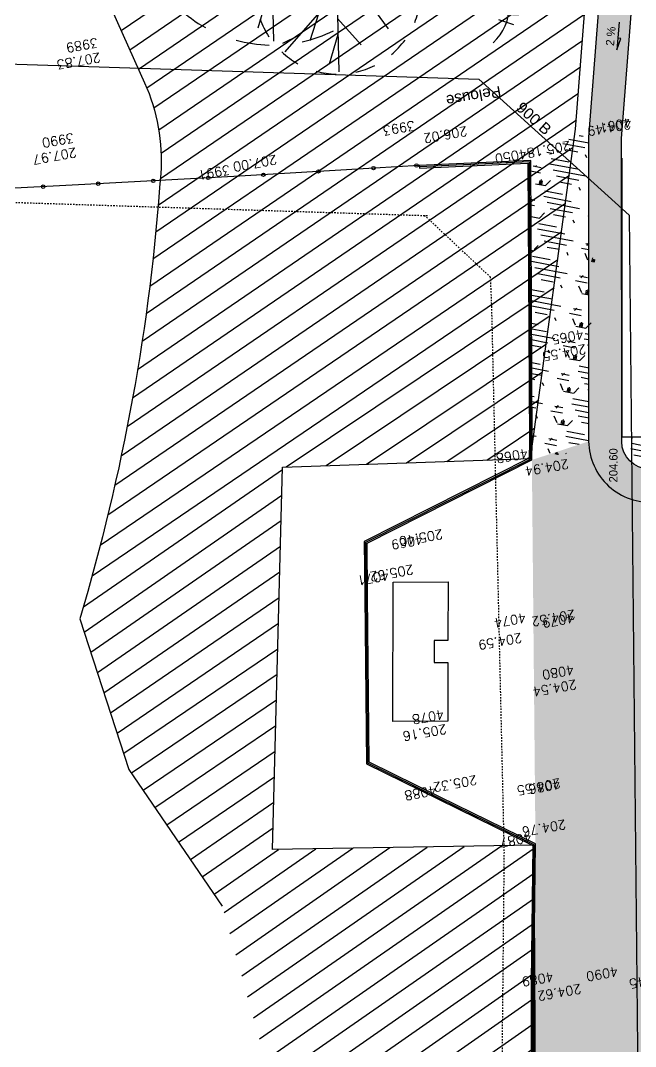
# Model space of a CAD drawing. Extents: x -2313930 to 3286427, y -3858277 to 2572692.
# Drawn here: x -4223 to -1992, y -2224 to 1494 of the extents above; entities that cross this region are included whole.
import ezdxf
from ezdxf.enums import TextEntityAlignment as Align
from ezdxf.lldxf.tags import DXFTag

# ---------------------------------------------------------------- set-up
doc = ezdxf.new("R2010")
doc.units = 0
doc.linetypes.add('STYLE_01', pattern=[0.41664, 0.20828, -0.20836])
for name, color, linetype, lineweight in [('_GAZELEC-RESERVATION 2', 132, 'Continuous', 18), ('Fond topo - P', 252, 'Continuous', 50), ('Fond topo - VOI', 252, 'Continuous', 25)]:
    doc.layers.add(name, color=color, linetype=linetype, lineweight=lineweight)
for name, color, linetype in [('AEP_SSL', 252, 'Continuous'), ('DWG_280-140115-P - ALTEA-CANA', 252, 'Continuous'), ('DWG_280-140115-P - G GEOM-BAT_HAC', 252, 'Continuous'), ('Fond topo - CLO_LEG', 252, 'Continuous'), ('Fond topo - CLO_MUR', 252, 'Continuous'), ('Fond topo - ESPACE_BOISE', 252, 'Continuous'), ('Fond topo - VEG', 252, 'Continuous'), ('Fond topo - VEG_TXT', 252, 'Continuous'), ('Fond topo - Z_500', 252, 'Continuous'), ('prlm-VRD', 2, 'Continuous'), ('SA - béton balayé', 252, 'Continuous'), ('SA - clôture', 252, 'DIVISE2'), ('SA - couvre sol', 252, 'Continuous'), ('SA - EBC', 252, 'Continuous'), ('SA - emmarchements', 252, 'Continuous'), ('SA - limite revêtement', 252, 'Continuous')]:
    doc.layers.add(name, color=color, linetype=linetype)
for name, color, linetype, plot in [('Fond topo - N', 252, 'Continuous', False), ('Fond topo - NCACHE', 252, 'Continuous', False), ('Fond topo - ZCACHE', 252, 'Continuous', False)]:
    doc.layers.add(name, color=color, linetype=linetype, plot=plot)
doc.styles.add('2000_ARIAL', font='arial.ttf', dxfattribs={"height": 0.400000006})
doc.styles.add('Arial', font='arial.ttf')
doc.styles.add('SIMPLEX', font='simplex_.ttf', dxfattribs={"height": 1.25})
doc.styles.add('Tronçons', font='arial.ttf', dxfattribs={"height": 0.25})
tags = doc.linetypes.add('DIVISE2', pattern=[15.874999761581421, 6.349999904632568, -3.174999952316284, 0, -3.174999952316284, 0, -3.174999952316284]).pattern_tags.tags
tags[14:15] = [DXFTag(74, 4), DXFTag(75, 0), DXFTag(340, '0'), DXFTag(46, 0.0), DXFTag(50, 0.0), DXFTag(44, 0.0), DXFTag(45, 0.0)]
tags[12:13] = [DXFTag(74, 4), DXFTag(75, 0), DXFTag(340, '0'), DXFTag(46, 0.0), DXFTag(50, 0.0), DXFTag(44, 0.0), DXFTag(45, 0.0)]
tags[10:11] = [DXFTag(74, 4), DXFTag(75, 0), DXFTag(340, '0'), DXFTag(46, 0.0), DXFTag(50, 0.0), DXFTag(44, 0.0), DXFTag(45, 0.0)]
tags[8:9] = [DXFTag(74, 4), DXFTag(75, 0), DXFTag(340, '0'), DXFTag(46, 0.0), DXFTag(50, 0.0), DXFTag(44, 0.0), DXFTag(45, 0.0)]
tags[6:7] = [DXFTag(74, 4), DXFTag(75, 0), DXFTag(340, '0'), DXFTag(46, 0.0), DXFTag(50, 0.0), DXFTag(44, 0.0), DXFTag(45, 0.0)]
tags[4:5] = [DXFTag(74, 4), DXFTag(75, 0), DXFTag(340, '0'), DXFTag(46, 0.0), DXFTag(50, 0.0), DXFTag(44, 0.0), DXFTag(45, 0.0)]
tags = doc.linetypes.add('L1', pattern=[1.0000000298023224, 0.6000000238418579, -0.4000000059604645]).pattern_tags.tags
tags[6:7] = [DXFTag(74, 4), DXFTag(75, 0), DXFTag(340, '0'), DXFTag(46, 0.0), DXFTag(50, 0.0), DXFTag(44, 0.0), DXFTag(45, 0.0)]
tags[4:5] = [DXFTag(74, 4), DXFTag(75, 0), DXFTag(340, '0'), DXFTag(46, 0.0), DXFTag(50, 0.0), DXFTag(44, 0.0), DXFTag(45, 0.0)]
tags = doc.linetypes.add('L16', pattern=[0.37500001490116125, 0.300000011920929, -0.07500000298023224]).pattern_tags.tags
tags[6:7] = [DXFTag(74, 4), DXFTag(75, 0), DXFTag(340, '0'), DXFTag(46, 0.0), DXFTag(50, 0.0), DXFTag(44, 0.0), DXFTag(45, 0.0)]
tags[4:5] = [DXFTag(74, 4), DXFTag(75, 0), DXFTag(340, '0'), DXFTag(46, 0.0), DXFTag(50, 0.0), DXFTag(44, 0.0), DXFTag(45, 0.0)]
pattern_1 = [(349.2763985886067, (-277130161.1279894, -473864756.7787022), (117.3825536141096, 28.65896207176165), [749.9999999999999, -99.99999999999999, 250, -49.99999999999999]), (349.2763985886067, (-277130091.1375459, -473864744.5890418), (-36.75306622226226, 74.64222748057564), [150, -16.5, 299.9999999999999, -37.49999999999999]), (349.2763985886067, (-277130128.6565508, -473864719.6726964), (261.6928111209335, -15.46358973923611), [399.9999999999999, -69.99999999999999, 200, -49.99999999999999])]
pattern_2 = [(349.2763985886067, (-277130161.1279894, -473864756.7787022), (22.32856350872324, 117.9043497231417), [37.5000005625, -202.5000030375]), (79.27639858860677, (-277130147.3110734, -473864759.3953308), (-235.8086994462835, 44.65712701744649), [15.000000225, -105.000001575]), (79.27639858860677, (-277130138.0997961, -473864761.1397498), (-235.8086994462835, 44.65712701744649), [15.000000225, -105.000001575]), (79.27639858860677, (-277130142.7054347, -473864760.2675403), (-235.8086994462835, 44.65712701744649), [18.75000028125, -101.25000151875]), (112.9664661186067, (-277130151.916716, -473864758.5231205), (-191.1515722884832, 280.4658259369293), [12.00000018, -420.7461593111922]), (45.58633105860677, (-277130133.4941673, -473864762.0119574), (22.32856353476547, 117.9043498154048), [12.00000018, -420.7461593111923]), (45.58633105860677, (-277130124.2828801, -473864763.7563783), (22.32856353476547, 117.9043498154048), [26.00000039, -406.6661590999923]), (112.9664661186067, (-277130161.1279894, -473864756.7787022), (-191.1515722884832, 280.4658259369293), [26.00000039, -406.6661590999922]), (349.2763985886067, (-277130073.3609553, -473864750.4999832), (22.32856350872324, 117.9043497231417), [44.42455106636825, -195.5754525336318]), (349.2763985886067, (-277130085.1249766, -473864728.4255323), (22.32856350872324, 117.9043497231417), [82.81008944215131, -56.09585564143782, 43.07431864611476, -58.01973967029608]), (349.2763985886067, (-277130096.7337571, -473864706.3804808), (22.32856350872324, 117.9043497231417), [119.4799495921992, -46.28746189431191, 29.47870124218051, -44.75389087130835]), (349.2763985886067, (-277130108.4191755, -473864684.3209158), (22.32856350872324, 117.9043497231417), [100.4611429069171, -139.5388606930829]), (349.2763985886067, (-277130104.5097786, -473864665.2146754), (22.32856350872324, 117.9043497231417), [65.56973938354608, -174.4302642164539])]

# ---------------------------------------------------------------- blocks, each defined once
blk = doc.blocks.new('CLOLEG')
at = {"ltscale": 2}
blk.add_circle((0, 0), 0.0625, dxfattribs=at)
blk = doc.blocks.new('PTOPO')
at = {"layer": 'Fond topo - NCACHE', "style": 'SIMPLEX'}
blk.add_attdef('MAT', text='', height=0.34, dxfattribs=at).set_placement((0.09999999986030161, -0.09999999962747097), align=Align.TOP_LEFT)
at = {"layer": 'Fond topo - ZCACHE', "style": 'SIMPLEX'}
blk.add_attdef('ALT', (0.09999999986030161, 0.09999999962747097), '', height=0.34, dxfattribs=at)
blk = doc.blocks.new('VEG12')
at = {"ltscale": 2}
for p, q in [((0.01815258799999997, 0.057406781), (0.100441039, 0.47293725)), ((0.05749608, 0.253444298), (0.145517598, 0.414706841)), ((0.037902722, 0.15845596), (-0.06593155700000003, 0.344147082)), ((-0.158788295, 0.086017079), (-0.245985314, 0.284587218)), ((0.04981112299999996, 0.033821695), (0.391570728, 0.285894318)), ((0.143890955, 0.107467204), (0.230033352, 0.253971609)), ((0.2917471699999999, 0.208620217), (0.392372872, 0.233301274)), ((-0.05229389700000003, 0.02983962500000001), (-0.383643778, 0.204631851)), ((-0.25001839, 0.135126714), (-0.3755999820000001, 0.091127132)), ((0.122915307, -0.02992704099999999), (0.317230371, 0.05540147100000001)), ((-0.05265807700000003, -0.029192154), (-0.412380265, -0.256628677)), ((0.057557527, -0.01766878999999999), (0.411943876, -0.08413611500000001)), ((-0.09359106700000003, -0.049762263), (-0.2956446150000001, -0.04653133200000001)), ((0.01825986499999999, -0.057372749), (0.107637982, -0.4128258760000001)), ((0.184132294, -0.04763066399999999), (0.323120213, -0.192805613)), ((-0.151821475, -0.09483882200000002), (-0.2999525240000001, -0.315936062)), ((0.02259491799999996, -0.07955337300000001), (0.001649748999999978, -0.36183712)), ((0.05371548199999998, -0.188497704), (0.197263789, -0.356749422))]:
    blk.add_line(p, q, dxfattribs=at)
for start, end in [(90, 103.8461539085843), (62.30769199853572, 76.15384597947835), (117.6923078993823, 131.5384619204946), (34.61538499867542, 48.46153799321151), (145.3846149358338, 159.2307690506909), (6.923076979206323, 20.76923090842763), (173.0769230068974, 186.9230769931026), (339.2307689837768, 353.0769230207937), (200.7692310571047, 214.6153850641662), (311.5384620067885, 325.3846150013246), (228.4615380795054, 242.3076921006177), (283.8461540205217, 297.6923080014643), (256.1538460914157, 270)]:
    blk.add_arc((0, 0), 0.496982058, start, end, dxfattribs=at)
blk = doc.blocks.new('RESINEUX')
at = {"ltscale": 2}
for p, q in [((-0.074169265, 0.428845282), (-0.014171327, 0.418845625)), ((-0.094168577, 0.388846656), (-0.024170983, 0.388846656)), ((-0.104168234, 0.338848375), (-0.014171327, 0.348848031)), ((-0.11416789, 0.298849749), (-0.014171327, 0.318849062)), ((-0.11416789, 0.258851124), (-0.004171670000000001, 0.288850093)), ((-0.104168234, 0.218852498), (0.015827643, 0.258851124)), ((0.285818364, 0.238851811), (0.325816989, 0.15885456)), ((0.325816989, 0.248851468), (0.345816302, 0.168854217)), ((0.365815615, 0.248851468), (0.365815615, 0.188853529)), ((0.395814584, 0.238851811), (0.395814584, 0.188853529)), ((-0.094168577, 0.178853873), (0.015827643, 0.218852499)), ((-0.094168577, 0.128855591), (0.035826955, 0.18885353)), ((0.205821113, 0.198853186), (0.265819051, 0.108856279)), ((0.245819739, 0.218852498), (0.29581802, 0.138855248)), ((0.425813553, 0.228852155), (0.415813896, 0.188853529)), ((0.445812866, 0.208852842), (0.435813209, 0.188853529)), ((-0.08416892100000001, 0.08885696600000001), (0.035826955, 0.148854904)), ((0.115824206, 0.148854904), (0.205821113, 0.038858684)), ((0.165822488, 0.178853873), (0.225820426, 0.07885731)), ((-0.444156549, 0.058857997), (-0.394158268, 0.108856279)), ((-0.124167546, -0.091136848), (-0.11416789, 0.098856622)), ((-0.074169264, 0.058857997), (0.05582626800000001, 0.118855935)), ((0.06582592400000001, 0.118855935), (0.155822831, 0.008859715)), ((-0.41415758, 0.018859372), (-0.374158955, 0.08885696600000001)), ((-0.374158955, -0.011139597), (-0.33416033, 0.08885696600000001)), ((-0.33416033, -0.03113891), (-0.294161704, 0.08885696600000001)), ((-0.294161704, -0.051138223), (-0.264162735, 0.08885696600000001)), ((-0.254163079, -0.06113787900000001), (-0.234163766, 0.08885696600000001)), ((-0.204164797, -0.071137536), (-0.204164797, 0.08885696600000001)), ((-0.164166172, -0.08113719200000001), (-0.164166172, 0.08885696600000001)), ((0.045826612, -0.14113513), (0.125823863, -0.001139941)), ((0.09582489300000001, -0.151134786), (0.175822144, -0.03113891)), ((-0.104168234, -0.06113787900000001), (0.025827299, -0.14113513)), ((0.135823519, -0.161134443), (0.225820426, -0.051138223)), ((0.185821801, -0.171134099), (0.265819051, -0.08113719200000001)), ((-0.11416789, -0.101136505), (-0.004171670000000001, -0.171134099)), ((0.235820082, -0.191133412), (0.315817333, -0.111136161)), ((-0.124167546, -0.151134786), (-0.014171327, -0.211132724)), ((0.275818708, -0.201133068), (0.345816302, -0.151134786)), ((-0.134167203, -0.191133412), (-0.014171327, -0.261131006)), ((-0.134167203, -0.231132037), (-0.034170639, -0.301129632)), ((0.305817677, -0.231132037), (0.375815271, -0.191133412)), ((-0.144166859, -0.271130662), (-0.054169952, -0.341128257)), ((0.335816646, -0.271130662), (0.395814584, -0.25113135)), ((-0.154166515, -0.311129288), (-0.074169264, -0.3911265390000001)), ((0.385814927, -0.291129975), (0.345816302, -0.291129975)), ((0.345816302, -0.311129288), (0.385814927, -0.321128944)), ((-0.204164797, -0.36112757), (-0.174165828, -0.431125164)), ((-0.174165828, -0.341128257), (-0.124167546, -0.411125851)), ((0.365815615, -0.341128257), (0.345816302, -0.331128601)), ((-0.264162735, -0.3911265390000001), (-0.264162735, -0.431125164)), ((-0.234163766, -0.381126882), (-0.22416411, -0.431125164))]:
    blk.add_line(p, q, dxfattribs=at)
for centre, major_axis, ratio, start_param, end_param in [((0.125824658, 0.32584846), (-0.141416496, 0.141416496), 0.9999999999990478, 6.0187679254481, 7.001196311805126), ((0.626553274, 0.375004286), (0.495806787, 0.495806787), 0.9999999999992479, 2.407115294926716, 2.808261770600389), ((0.6156107310000001, -0.413017298), (-0.494244527, 0.494244527), 0.9999999999994863, 5.940864207087385, 6.402329262634387), ((0.346817063, 0.020858942), (0.141416496, 0.141416496), 0.9999999999984862, 0.2082352305735228, 0.9403659464662355), ((-0.271161699, 0.231851691), (-0.148487321, 0.148487321), 0.999999999999426, 1.039500649605982, 1.948537937165391), ((-0.132308309, 0.771717634), (0.5413446150000001, 0.5413446150000001), 0.999999999999071, 3.63264165587472, 4.003214602841574), ((0, 0), (-0.001131371, 0.001131371), 0.99999999997417, 3.926990817000156, 7.06858347058995), ((0, 0), (-0.001131371, 0.001131371), 0.99999999997417, 0.7853981634103633, 3.926990817000156), ((-0.744748968, -0.046828497), (-0.4953887950000001, 0.4953887950000001), 0.9999999999996526, 3.509030027783859, 3.906773112117224), ((-0.091248273, -0.737988308), (0.495574425, 0.495574425), 0.9999999999996342, 0.1822567691657557, 0.5883250715815413), ((0.162823386, -0.300130027), (-0.141416496, 0.141416496), 0.9999999999997603, 3.670881203304562, 4.697745667496582), ((-0.265161906, -0.212133051), (-0.141416496, 0.141416496), 0.9999999999999891, 2.259520706035595, 3.289317319450373)]:
    blk.add_ellipse(centre, major_axis=major_axis, ratio=ratio, start_param=start_param, end_param=end_param, dxfattribs=at)
blk = doc.blocks.new('A$C1F970F0F')
at = {"layer": 'SA - béton balayé'}
h = blk.add_hatch(dxfattribs=at)
h.set_pattern_fill('BETON_BALAYE', color=256, scale=49.99999999999999, angle=-10.72360141139323, style=0, pattern_type=2)
h.set_pattern_definition(pattern_1)
edge = h.paths.add_edge_path()
edge.add_line((-3029.358420432381, 2725.663300409979), (-3176.503412120477, 2699.68824411886))
edge.add_line((-3176.503412120477, 2699.68824411886), (-3197.938926788104, 2817.762816654752))
edge.add_line((-3197.938926788104, 2817.762816654752), (-2585.414526747907, 2927.205998263748))
edge.add_line((-2585.414526747906, 2927.205998263748), (-2578.826355698741, 2888.03185968563))
edge.add_line((-2578.826355698741, 2888.03185968563), (-1904.134724859205, 2936.930201529326))
edge.add_line((-1904.134724859205, 2936.930201529326), (-556.7846852388789, 3176.476094804919))
edge.add_arc((-574.2892230096678, 3274.932131851878), 100.0000003678063, 280.0812987824421, 378.0302388281741)
edge.add_arc((1605.009413828708, 4000.887508871435), 2197.033974330638, 193.9407361550014, 198.4415558139132, ccw=False)
edge.add_line((-527.3118890800722, 3471.582166447442), (-688.4548001430187, 4457.417421807394))
edge.add_arc((-1789.293175567613, 4303.567778650573), 1111.537152553589, 7.955943186170549, 45.96465422619263)
edge.add_arc((19.33927830369248, 6251.945001042874), 1547.302139566071, 192.879059078743, 227.9674271135737, ccw=False)
edge.add_line((-1489.03695480859, 5907.060889278498), (-1560.044395075191, 6307.792480241876))
edge.add_line((-1560.044395075191, 6307.792480241875), (-1284.318385454477, 6356.528171834126))
edge.add_line((-1284.318385454477, 6356.528171834125), (-1215.319194815332, 5966.159823136683))
edge.add_arc((19.3392790080029, 6251.94500138343), 1267.302140410601, 193.0326782619799, 228.1653141634967)
edge.add_arc((-1789.293174348239, 4303.567779083163), 1391.537151259583, 7.955943178051314, 46.18746477798038, ccw=False)
edge.add_line((-411.1498586048565, 4496.172671736105), (-275.2797675438888, 3639.964293068523))
edge.add_arc((3153.449018752114, 4499.098145884332), 3534.726590138055, 194.066934089328, 205.9179933813439)
edge.add_arc((1360.60453142281, 3627.843744498979), 1541.393806160593, 205.917993299705, 223.4935397732298)
edge.add_arc((5328.644473156121, 7392.522830198402), 7011.142392459067, 223.4935397712739, 227.6166324867172)
edge.add_line((602.5175779411827, 2213.735113210599), (898.3231051051232, 2004.633868360899))
edge.add_line((898.3231051051231, 2004.633868360899), (847.6940603821262, 1728.843869632567))
edge.add_arc((1998.283496401869, 4025.384621252822), 2568.648569604794, 204.8031901930446, 243.3886814322684, ccw=False)
edge.add_arc((-512.7503180231788, 2859.286821588871), 199.9999996293523, 26.27723080957601, 100.08129874951)
edge.add_line((-547.7593932520969, 3056.198894580915), (-1889.254979973833, 2817.69386697183))
edge.add_line((-1889.254979973833, 2817.69386697183), (-1913.538162964921, 2815.933940840666))
edge.add_line((-1913.538162964921, 2815.933940840666), (-2036.659527240996, 1231.702232686619))
edge.add_line((-2036.659527240996, 1231.702232686619), (-2036.482519291774, 133.7400379066587))
edge.add_arc((-1936.482520511362, 133.7561594007732), 100.0000000799253, 180.0092369357546, 270.0092369145096)
edge.add_line((-1936.466399054336, 33.7561606747783), (-1436.448871649034, 33.83677102289278))
edge.add_line((-1436.448871649034, 33.83677102289275), (-1436.428442326689, -86.1632271734652))
edge.add_line((-1436.42844232669, -86.1632271734652), (-1936.447053287466, -86.24383772407744))
edge.add_arc((-1936.482520706155, 133.7561592480878), 219.9999998311147, 180.0092368832574, 270.00923697005237, ccw=False)
edge.add_line((-2156.482517686297, 133.7206921626651), (-2156.660235340263, 1236.084975973609))
edge.add_line((-2156.660235340263, 1236.084975973609), (-2034.581792946551, 2807.161291871891))
edge.add_line((-2034.581792946552, 2807.16129187189), (-3029.358420432381, 2725.663300409979))
h = blk.add_hatch(dxfattribs=at)
h.set_pattern_fill('BETON_BALAYE', color=256, scale=49.99999999999999, angle=-10.72360141139323, style=0, pattern_type=2)
h.set_pattern_definition(pattern_1)
edge = h.paths.add_edge_path()
edge.add_line((-6241.838846999789, 3074.461738358268), (-6186.41990083417, 3084.246573542671))
edge.add_line((-6186.419900834169, 3084.246573542671), (-6208.46817582571, 3209.159506338408))
edge.add_line((-6208.468175825709, 3209.159506338408), (-6090.333284412263, 3230.212159869043))
edge.add_line((-6090.333284412264, 3230.212159869043), (-6068.254510414966, 3105.107475371064))
edge.add_line((-6068.254510414965, 3105.107475371064), (-5751.607267955035, 3160.993645526398))
edge.add_arc((-5706.168072179881, 2945.249106762024), 220.4777234083867, 26.87598506840618, 101.8935641560214, ccw=False)
edge.add_line((-5509.504790459586, 3044.918460846192), (-5279.70964833746, 2527.342698896778))
edge.add_line((-5279.709648337459, 2527.342698896778), (-5069.702780632224, 2054.94316247088))
edge.add_arc((-4710.829519346476, 2203.735957729878), 388.4962208141216, 202.5194330761045, 253.0739044641206)
edge.add_arc((-4708.762229778127, 2207.042182550247), 392.2624036111011, 252.9256236658927, 295.8878415244419)
edge.add_arc((-5016.474870844682, 2646.02875474607), 925.4746937870088, 301.1679990587602, 323.5988296099712)
edge.add_arc((-5788.95801072263, 3215.576801744365), 1885.222149749511, 323.5988295910003, 335.2512007153489)
edge.add_line((-4076.88984445455, 2426.346070009222), (-4053.366789722793, 2479.515888753713))
edge.add_arc((-3655.981012092991, 2274.75311284964), 447.038310056739, 146.5843724972306, 152.7391011615822, ccw=False)
edge.add_line((-4029.12285587711, 2520.940876728876), (-3698.303928795572, 2579.895654176898))
edge.add_line((-3698.303928795572, 2579.895654176898), (-3802.630123108316, 2358.625646191621))
edge.add_line((-3802.630123108316, 2358.625646191621), (-3913.638380188973, 2139.155790205508))
edge.add_line((-3913.638380188973, 2139.155790205508), (-4035.612220522326, 1925.585554922444))
edge.add_arc((-6879.453966117871, 4436.940265188496), 3793.987131602768, 310.9828924514567, 318.55275152863766, ccw=False)
edge.add_arc((-4713.661189099455, 1943.977724576062), 491.6363655781345, 239.96910445774608, 310.9828924706628, ccw=False)
edge.add_arc((-4477.457312247024, 2352.585842592483), 963.6033830416291, 207.7973884582001, 239.96910442457852, ccw=False)
edge.add_line((-5329.86301585376, 1903.212950336899), (-5783.138509050817, 2992.061574124374))
edge.add_arc((-5834.771652433233, 2965.63564454395), 58.00268312534091, 27.10344289618072, 97.66174425603371)
edge.add_line((-5842.504830421802, 3023.120505208157), (-6220.979327768806, 2956.27104268876))
edge.add_line((-6220.979327768806, 2956.27104268876), (-6241.838846999788, 3074.461738358269))
at = {"layer": 'SA - couvre sol'}
h = blk.add_hatch(dxfattribs=at)
h.set_pattern_fill('PELOUSE6', color=256, scale=20.0000003, angle=-10.72360141139323, style=0, pattern_type=2)
h.set_pattern_definition(pattern_2)
h.paths.add_polyline_path([(-2366.563923125901, 1152.410825369882), (-2154.778392990708, 1260.303157702269), (-2156.660235340263, 1236.084975973609), (-2156.482517686297, 133.7206921626651), (-2362.355349701576, 66.64445949375352)])
h = blk.add_hatch(dxfattribs=at)
h.set_pattern_fill('PELOUSE6', color=256, scale=20.0000003, angle=-10.72360141139323, style=0, pattern_type=2)
h.set_pattern_definition(pattern_2)
edge = h.paths.add_edge_path()
edge.add_line((-1436.485980627572, 150.9094297133923), (-2036.485271620402, 150.8127445477839))
edge.add_arc((-1935.684869109216, 135.6827392505998), 101.9295747401602, 171.463706083994, 269.5606887767423)
edge.add_line((-1936.466399054336, 33.7561606747783), (-1436.448871649034, 33.83677102289278))
edge.add_line((-1436.448871649034, 33.83677102289275), (-1436.485980627572, 150.9094297133923))
h = blk.add_hatch(dxfattribs=at)
h.set_pattern_fill('PELOUSE6', color=256, scale=20.0000003, angle=-10.72360141139323, style=0, pattern_type=2)
h.set_pattern_definition(pattern_2)
edge = h.paths.add_edge_path()
edge.add_line((-1436.436374638143, -152.4417941906166), (-1436.428442326689, -86.1632271734652))
edge.add_line((-1436.42844232669, -86.1632271734652), (-1916.485773051513, -86.24061968725961))
edge.add_arc((-1932.866595032755, 136.795712090556), 223.6370645078426, 180.7878452576029, 274.20052574188594, ccw=False)
edge.add_line((-2156.482517680704, 133.7206889388272), (-2362.355349701576, 66.64445949375352))
edge.add_line((-2362.355349701576, 66.64445949375352), (-2349.271153305335, -1324.947472110108))
edge.add_line((-2349.271153305336, -1324.947472110108), (-2354.380672043289, -2128.62168543707))
edge.add_line((-2354.380672043289, -2128.62168543707), (-2353.485062038216, -2433.083717565489))
edge.add_line((-2353.485062038216, -2433.083717565489), (-2339.201980545698, -2630.06166699402))
edge.add_line((-2339.201980545698, -2630.06166699402), (-2041.839570230338, -3142.766350140962))
edge.add_line((-2041.839570230338, -3142.766350140962), (-2075.612496095913, -3643.213903501302))
edge.add_line((-2075.612496095913, -3643.213903501302), (-1546.020657386706, -3654.648744429584))
edge.add_line((-1546.020657386706, -3654.648744429584), (-979.1873878731271, -3664.755483349756))
edge.add_line((-979.1873878731271, -3664.755483349757), (-84.42998084004125, -3685.046773148744))
edge.add_line((-84.42998084004125, -3685.046773148744), (682.4529685832379, -3679.181903590445))
edge.add_line((682.4529685832379, -3679.181903590445), (791.9504749759282, -3679.181916322464))
edge.add_line((791.950474975928, -3679.181916322464), (791.9505814285395, -2763.73740140675))
edge.add_line((791.9505814285394, -2763.737401406749), (64.04726941291017, -2763.737316701473))
edge.add_line((64.04726941291017, -2763.737316701473), (63.95559276011527, -3125.546422612931))
edge.add_line((63.95559276011534, -3125.546422612931), (-571.0495579194114, -3125.546177910269))
edge.add_line((-571.0495579194115, -3125.546177910269), (-571.049393990074, -2552.441832430416))
edge.add_line((-571.049393990074, -2552.441832430416), (-751.0493939751154, -2552.441811556947))
edge.add_line((-751.0493939751154, -2552.441811556947), (-751.062315677529, -3052.459439947377))
edge.add_line((-751.062315677529, -3052.459439947377), (-1436.052058012675, -3052.449165683654))
edge.add_line((-1436.052058012675, -3052.449165683654), (-1936.049464888544, -2552.441673598721))
edge.add_line((-1936.049464888543, -2552.441673598721), (-1936.13813454332, -2002.433597755778))
edge.add_line((-1936.13813454332, -2002.433597755778), (-1936.31843997824, -884.0174126415334))
edge.add_line((-1936.31843997824, -884.0174126415334), (-1936.436368014047, -152.5224017608319))
edge.add_line((-1936.436368014047, -152.5224017608321), (-1436.436374638143, -152.4417941906166))
edge = h.paths.add_edge_path(flags=16)
edge.add_line((-2084.078473349013, -714.9903560899397), (-2083.952648206798, -530.4618468112326))
at = {"layer": 'SA - EBC'}
h = blk.add_hatch(dxfattribs=at)
h.set_pattern_fill('_USER', color=256, scale=74.99999999999999, angle=-325.7236014113932, style=0, pattern_type=0)
h.set_pattern_definition([(34.27639858860678, (-277130161.1279894, -473864756.7787022), (-42.238928459823, 61.97477650275113), [])])
edge = h.paths.add_edge_path()
edge.add_line((-3485.454021086773, -1550.205368899903), (-3823.612946341639, -1054.646572277778))
edge.add_line((-3823.612946341639, -1054.646572277778), (-4001.915317964655, -508.629041198985))
edge.add_arc((-11137.4292719389, 1621.757274651783), 7446.75132135654, 343.3764256441302, 356.019696634384)
edge.add_arc((-4395.584588756053, 1152.650497223759), 688.6057990402426, -3.980303325165156, 24.11154436258338)
edge.add_line((-3767.05834739952, 1433.955865832297), (-3947.535748201897, 1837.20015108976))
edge.add_arc((-3592.716787666443, 2077.686261121709), 428.637450386406, 140.4818313585681, 214.1282929625813, ccw=False)
edge.add_line((-3923.377508057015, 2350.438074796848), (-3561.111317295466, 2595.948336868619))
edge.add_line((-3561.111317295465, 2595.94833686862), (-2989.315608528075, 2688.801810490864))
edge.add_line((-2989.315608528075, 2688.801810490864), (-2087.887289186814, 2754.132916198441))
edge.add_line((-2087.887289186814, 2754.132916198441), (-2203.576816651376, 1265.528410746998))
edge.add_line((-2203.576816651376, 1265.528410746998), (-2366.738470338825, 71.49886936971916))
edge.add_line((-2366.738470338825, 71.49886936971939), (-3266.984558575535, 41.00736666291803))
edge.add_line((-3266.984558575536, 41.00736666291812), (-3302.704370235085, -1344.948915855026))
edge.add_line((-3302.704370235085, -1344.948915855026), (-2354.332626501975, -1330.027725713929))
edge.add_line((-2354.332626501975, -1330.027725713929), (-2347.192680602993, -2675.950384440612))
edge.add_line((-2347.192680602993, -2675.950384440612), (-2606.784131328517, -4694.405632076506))
edge.add_line((-2606.784131328517, -4694.405632076506), (-3485.454021086773, -1550.205368899903))
at = {"layer": 'AEP_SSL', "elevation": 9.999999999999998e-08, "flags": 128}
blk.add_lwpolyline([(-10433.29054570051, 1007.521123136882), (-5859.387270895076, 1261.049070015804), (-4528.821963781957, 1510.366913031162), (-2554.95676399837, 1447.318525268213), (-2009.46431272992, 953.3121996921549), (-1974.130445357614, -2549.104167440536)], dxfattribs=at)
at = {"layer": 'DWG_280-140115-P - ALTEA-CANA', "linetype": 'STYLE_01', "ltscale": 25}
for p, q in [((-2512.349944557967, 728.8399829305316), (-2751.164997016408, 952.635439369024)), ((-2507.480755115627, 621.1345183952075), (-2512.349944557967, 728.8399829305316))]:
    blk.add_line(p, q, dxfattribs=at)
at = {"layer": 'DWG_280-140115-P - ALTEA-CANA', "linetype": 'STYLE_01', "ltscale": 25, "elevation": 9.999999999999998e-08, "flags": 128}
for points in [[(-9673.87920769039, 547.4045807760062), (-8489.46299064909, 619.8780719410371), (-7395.034456358277, 689.6887399270122), (-5805.537920124003, 761.5473012506997), (-4489.222071164417, 1008.209530531864), (-2734.626624463294, 952.1066275867419)], [(-2509.139739827934, 633.9237704385353), (-2463.392485800882, -1353.349090902843), (-2476.283571724054, -2650.801245183888)]]:
    blk.add_lwpolyline(points, dxfattribs=at)
at = {"layer": 'DWG_280-140115-P - G GEOM-BAT_HAC', "linetype": 'Continuous', "ltscale": 127, "elevation": 9.999999999999998e-08, "flags": 128}
blk.add_lwpolyline([(-2666.893728793833, -879.5419493162916), (-2866.890016368856, -880.7605339141885), (-2865.782763334212, -375.7195591828944), (-2666.37528137696, -374.5045621006245), (-2666.594005864084, -587.5715374799937), (-2716.593979343063, -587.5202098361995), (-2716.676103588519, -667.520167684015), (-2666.676130012487, -667.5714954409765)], close=True, dxfattribs=at)
at = {"layer": 'Fond topo - CLO_LEG', "ltscale": 2, "flags": 128}
blk.add_lwpolyline([(-2770.693955491758, 1134.327748917112), (-2932.930942236429, 1124.688571749688), (-3442.773642487477, 1093.95721088147), (-4006.718305768365, 1064.145980629706), (-4561.360041299861, 1034.402039498342), (-5021.101122652195, 1015.066574818451), (-6082.06827237176, 954.1450306538593), (-7432.492633125402, 889.4087992257414), (-7990.633685821034, 851.5241849969016)], dxfattribs=at)
at = {"layer": 'Fond topo - CLO_MUR', "ltscale": 2, "flags": 128}
for points in [[(-2770.693955491758, 1134.327748917112), (-2770.246945836416, 1124.33774497859), (-2376.505580202987, 1141.955973105528), (-2370.858882004427, 132.7950562811434), (-2372.216760821258, 72.87350871837901), (-2970.041152212556, -228.3279650237577), (-2968.114736780709, -425.545350262948), (-2962.160784171858, -1035.083121969763), (-2699.02112019731, -1164.317530017296), (-2359.346370628612, -1331.140214879004), (-2365.276459123148, -1824.11421697326), (-2363.483997076953, -2433.460485748968), (-2349.009054604905, -2633.084388078325), (-2052.022564631858, -3145.140919069312), (-2085.619283793271, -3642.977439282888)], [(-2075.612496113242, -3643.213903592808), (-2041.839570230338, -3142.766350140962), (-2339.201980545698, -2630.06166699402), (-2353.485062038216, -2433.083717565489), (-2355.276282145416, -1824.159653195483), (-2349.271153305336, -1324.947472110108), (-2694.612828330381, -1155.341619928544), (-2952.221449520961, -1028.823643842143), (-2958.115213768472, -425.4476749655073), (-2959.980808916965, -234.4567862856961), (-2362.355349701576, 66.64445949375352), (-2360.858247987919, 132.709740436252), (-2366.563923125901, 1152.410825369882), (-2770.693955491758, 1134.327748917112)]]:
    blk.add_lwpolyline(points, dxfattribs=at)
at = {"layer": 'Fond topo - CLO_MUR', "linetype": 'L16', "ltscale": 2, "flags": 128}
blk.add_lwpolyline([(-2080.60114914922, -3642.877242218156), (-2046.931067488289, -3143.953634594306), (-2344.105517589857, -2631.573027675597), (-2358.484529574914, -2433.272101748734), (-2360.276370651611, -1824.136935175878), (-2354.308761969747, -1328.043843446637), (-2696.816974209428, -1159.829574935832), (-2957.191116837745, -1031.9533828602), (-2963.114975320343, -425.496512605563), (-2965.010980619178, -231.3923756918152), (-2367.286055296076, 69.75898392305464), (-2365.858564970522, 132.7523983064463), (-2371.534751615918, 1147.183399181121), (-2770.47045070741, 1129.332746719086)], dxfattribs=at)
at = {"layer": 'Fond topo - ESPACE_BOISE', "linetype": 'L1', "ltscale": 2, "flags": 128}
blk.add_lwpolyline([(-2606.784131328517, -4694.405632076506), (-2347.192680602993, -2675.950384440612), (-2354.244611449896, -1330.026340920278), (-3302.704370235085, -1344.948915855026), (-3266.984558575536, 41.00736666291812), (-2366.738470338825, 71.49886936971939), (-2203.576816651376, 1265.528410746998), (-2087.887289186814, 2754.132916198441), (-2989.315608528075, 2688.801810490864), (-3561.111317295465, 2595.94833686862), (-3923.377508057015, 2350.438074796848, 0.3328808998432236), (-3947.535748201897, 1837.20015108976), (-3767.05834739952, 1433.955865832297, -0.1231913838514087), (-3708.639726442821, 1104.851934344662, -0.05522270901451855), (-4001.915317964655, -508.629041198985), (-3823.612946341639, -1054.646572277778), (-3485.454021086773, -1550.205368899903)], format="xyb", dxfattribs=at)
at = {"layer": 'Fond topo - VOI', "linetype": 'L16', "ltscale": 2, "flags": 128}
blk.add_lwpolyline([(-5783.336178846568, 2992.544150019428), (-5751.281637132519, 2914.288677220597), (-5548.108035151875, 2414.98628823396), (-5329.86301585376, 1903.212950336899, 0.1413049669778263), (-4959.708923431205, 1518.340756709723, 0.3201688509421461), (-4391.229513786659, 1572.838760421311, 0.03304175788623713), (-4035.612220522326, 1925.585554922444, 0.02532230216965824), (-3802.630112408739, 2358.625668904915), (-3693.784806835897, 2589.480458394624)], format="xyb", dxfattribs=at)
at = {"layer": 'SA - clôture', "ltscale": 0.1000000014901161, "elevation": 9.999999999999998e-08, "flags": 128}
blk.add_lwpolyline([(-2035.931134347619, 1160.818575392828), (-2036.485271620402, 150.8127445477839), (-1436.485279463438, 150.9094298201173)], dxfattribs=at)
at = {"layer": 'SA - emmarchements', "elevation": 9.999999999999998e-08, "flags": 128}
blk.add_lwpolyline([(-2045.545634275587, 1653.315655406299), (-2054.037607554293, 1553.612116652151), (-2039.611808274083, 1593.953022893743), (-2050.522532610037, 1594.88231375631)], dxfattribs=at)
at = {"layer": 'SA - limite revêtement', "elevation": 9.999999999999998e-08, "flags": 128}
blk.add_lwpolyline([(-1436.448871649034, 33.83677102289275), (-1936.466399054336, 33.7561606747783, -0.4142135620469812), (-2036.482519291774, 133.7400379066588), (-2036.659527327642, 1231.70223222909), (-1913.538162964921, 2815.933940840666), (-1889.254979973833, 2817.69386697183), (-547.7593932520969, 3056.198894580915, -0.3336449630277845), (-333.4178316771334, 2947.829800860764, 0.1988934486659822), (1104.398889199973, 1617.718371132152)], format="xyb", dxfattribs=at)
at = {"layer": 'SA - limite revêtement', "flags": 128}
blk.add_lwpolyline([(-3696.960322489261, 2607.813573879973), (-3596.519328671287, 2625.544116060807), (-3029.358420432381, 2725.663300409979), (-2034.581792946552, 2807.16129187189), (-2156.660235340263, 1236.084975973609), (-2156.482517686297, 133.7206921626651, 0.431768597524278), (-1916.485773051513, -86.2406196872596), (-1436.42844232669, -86.1632271734652)], format="xyb", dxfattribs=at)
at = {"layer": 'Fond topo - CLO_LEG', "ltscale": 2}
for p, xscale, yscale, zscale, rotation in [((-3136.570060583241, 1112.413987346799), 100, 100, 100, 183.4493962247088), ((-2936.932395178956, 1124.447379370335), 100, 100, 100, 183.4493962247088), ((-2780.696999331216, 1133.733426407717), 100, 100, 100, 183.4493962247088), ((-3735.605455694858, 1078.477542079427), 99.99999999999999, 99.99999999999999, 99.99999999999999, 183.0259517489905), ((-3535.884310127812, 1089.035196935329), 99.99999999999999, 99.99999999999999, 99.99999999999999, 183.0259517489905), ((-3336.207726096362, 1100.380595249086), 100, 100, 100, 183.4493962247088), ((-4135.04253204712, 1057.264298405554), 99.99999999999996, 99.99999999999996, 99.99999999999996, 183.0696777726115), ((-3935.326601038686, 1067.919887276041), 99.99999999999999, 99.99999999999999, 99.99999999999999, 183.0259517489905)]:
    blk.add_blockref('CLOLEG', p, dxfattribs=dict(at, xscale=xscale, yscale=yscale, zscale=zscale, rotation=rotation))
at = {"layer": 'Fond topo - P', "ltscale": 2}
ref = blk.add_blockref('PTOPO', (-3922.13014441122, 1554.645886784358), dxfattribs=dict(at, xscale=99.99999999999994, yscale=99.99999999999994, zscale=99.99999999999994, rotation=190.0656205306617))
ref.add_attrib('MAT', '3989', dxfattribs={"layer": 'Fond topo - N', "color": 0, "ltscale": 2, "height": 33.99999999999999, "rotation": 190.0656204987762, "style": 'SIMPLEX'}).set_placement((-3933.723986295108, 1562.7442092602), align=Align.TOP_LEFT)
ref.add_attrib('ALT', '207.83', (-3930.228467157247, 1543.052044975335), dxfattribs={"layer": 'Fond topo - Z_500', "color": 0, "ltscale": 2, "height": 33.99999999999999, "rotation": 190.0656204987762, "style": 'SIMPLEX'})
ref = blk.add_blockref('PTOPO', (-1986.384108601361, 1265.267757424566), dxfattribs=dict(at, xscale=99.99999999999994, yscale=99.99999999999994, zscale=99.99999999999994, rotation=190.0656205306617))
ref.add_attrib('MAT', '4061', dxfattribs={"layer": 'Fond topo - N', "color": 0, "ltscale": 2, "height": 33.99999999999999, "rotation": 190.0656204987762, "style": 'SIMPLEX'}).set_placement((-1997.97795043326, 1273.366080174925), align=Align.TOP_LEFT)
ref.add_attrib('ALT', '204.49', (-2006.352905099102, 1301.362800395102), dxfattribs={"layer": 'Fond topo - Z_500', "color": 0, "ltscale": 2, "height": 33.99999999999999, "rotation": 190.0656204987762, "style": 'SIMPLEX'})
ref = blk.add_blockref('PTOPO', (-2772.69161609666, 1254.311120401665), dxfattribs=dict(at, xscale=99.99999999999994, yscale=99.99999999999994, zscale=99.99999999999994, rotation=190.0656205306617))
ref.add_attrib('MAT', '3993', dxfattribs={"layer": 'Fond topo - N', "color": 0, "ltscale": 2, "height": 33.99999999999999, "rotation": 190.0656204987762, "style": 'SIMPLEX'}).set_placement((-2784.28545792856, 1262.409443152023), align=Align.TOP_LEFT)
ref.add_attrib('ALT', '206.02', (-2599.675619175712, 1276.04358777275), dxfattribs={"layer": 'Fond topo - Z_500', "color": 0, "ltscale": 2, "height": 33.99999999999999, "rotation": 190.0656204987762, "style": 'SIMPLEX'})
ref = blk.add_blockref('PTOPO', (-4009.067684812349, 1210.127076853374), dxfattribs=dict(at, xscale=99.99999999999994, yscale=99.99999999999994, zscale=99.99999999999994, rotation=190.0656205306617))
ref.add_attrib('MAT', '3990', dxfattribs={"layer": 'Fond topo - N', "color": 0, "ltscale": 2, "height": 33.99999999999999, "rotation": 190.0656204987762, "style": 'SIMPLEX'}).set_placement((-4020.661526621372, 1218.225399599401), align=Align.TOP_LEFT)
ref.add_attrib('ALT', '207.97', (-4017.166007535498, 1198.533235040019), dxfattribs={"layer": 'Fond topo - Z_500', "color": 0, "ltscale": 2, "height": 33.99999999999999, "rotation": 190.0656204987762, "style": 'SIMPLEX'})
ref = blk.add_blockref('PTOPO', (-2366.563923125901, 1152.410825369882), dxfattribs=dict(at, xscale=99.99999999999994, yscale=99.99999999999994, zscale=99.99999999999994, rotation=190.0656205306617))
ref.add_attrib('MAT', '4050', dxfattribs={"layer": 'Fond topo - N', "color": 0, "ltscale": 2, "height": 33.99999999999999, "rotation": 190.0656204987762, "style": 'SIMPLEX'}).set_placement((-2378.157765009788, 1160.509147845723), align=Align.TOP_LEFT)
ref.add_attrib('ALT', '205.18', (-2225.120413811616, 1222.69942942218), dxfattribs={"layer": 'Fond topo - Z_500', "color": 0, "ltscale": 2, "height": 33.99999999999999, "rotation": 190.0656204987762, "style": 'SIMPLEX'})
ref = blk.add_blockref('PTOPO', (-3442.773642487477, 1093.95721088147), dxfattribs=dict(at, xscale=99.99999999999994, yscale=99.99999999999994, zscale=99.99999999999994, rotation=190.0656205306617))
ref.add_attrib('MAT', '3991', dxfattribs={"layer": 'Fond topo - N', "color": 0, "ltscale": 2, "height": 33.99999999999999, "rotation": 190.0656204987762, "style": 'SIMPLEX'}).set_placement((-3454.367484319376, 1102.055533631829), align=Align.TOP_LEFT)
ref.add_attrib('ALT', '207.00', (-3290.672277990606, 1172.605544149393), dxfattribs={"layer": 'Fond topo - Z_500', "color": 0, "ltscale": 2, "height": 33.99999999999999, "rotation": 190.0656204987762, "style": 'SIMPLEX'})
ref = blk.add_blockref('PTOPO', (-2160.637598193992, 497.2529087524099), dxfattribs=dict(at, xscale=99.99999999999994, yscale=99.99999999999994, zscale=99.99999999999994, rotation=190.0656205306617))
ref.add_attrib('MAT', '4065', dxfattribs={"layer": 'Fond topo - N', "color": 0, "ltscale": 2, "height": 33.99999999999999, "rotation": 190.0656204987762, "style": 'SIMPLEX'}).set_placement((-2172.231440037674, 505.351231315425), align=Align.TOP_LEFT)
ref.add_attrib('ALT', '204.55', (-2168.735920917143, 485.6590669390544), dxfattribs={"layer": 'Fond topo - Z_500', "color": 0, "ltscale": 2, "height": 33.99999999999999, "rotation": 190.0656204987762, "style": 'SIMPLEX'})
ref = blk.add_blockref('PTOPO', (-2362.355349701576, 66.64445949375352), dxfattribs=dict(at, xscale=99.99999999999994, yscale=99.99999999999994, zscale=99.99999999999994, rotation=190.0656205306617))
ref.add_attrib('MAT', '4068', dxfattribs={"layer": 'Fond topo - N', "color": 0, "ltscale": 2, "height": 33.99999999999999, "rotation": 190.0656204987762, "style": 'SIMPLEX'}).set_placement((-2373.949191562588, 74.74278196526274), align=Align.TOP_LEFT)
ref.add_attrib('ALT', '204.94', (-2231.860036944439, 69.68445396118761), dxfattribs={"layer": 'Fond topo - Z_500', "color": 0, "ltscale": 2, "height": 33.99999999999999, "rotation": 190.0656204987762, "style": 'SIMPLEX'})
ref = blk.add_blockref('PTOPO', (-2743.036468288493, -246.2908159141584), dxfattribs=dict(at, xscale=99.99999999999994, yscale=99.99999999999994, zscale=99.99999999999994, rotation=190.0656205306617))
ref.add_attrib('MAT', '4069', dxfattribs={"layer": 'Fond topo - N', "color": 0, "ltscale": 2, "height": 33.99999999999999, "rotation": 190.0656204987762, "style": 'SIMPLEX'}).set_placement((-2754.630310120393, -238.1924931637994), align=Align.TOP_LEFT)
ref.add_attrib('ALT', '205.40', (-2688.682434284822, -184.7648743732285), dxfattribs={"layer": 'Fond topo - Z_500', "color": 0, "ltscale": 2, "height": 33.99999999999999, "rotation": 190.0656204987762, "style": 'SIMPLEX'})
ref = blk.add_blockref('PTOPO', (-2865.782763260035, -375.7195592917294), dxfattribs=dict(at, xscale=99.99999999999994, yscale=99.99999999999994, zscale=99.99999999999994, rotation=190.0656205306617))
ref.add_attrib('MAT', '4071', dxfattribs={"layer": 'Fond topo - N', "color": 0, "ltscale": 2, "height": 33.99999999999999, "rotation": 190.0656204987762, "style": 'SIMPLEX'}).set_placement((-2877.376605091934, -367.6212365413705), align=Align.TOP_LEFT)
ref.add_attrib('ALT', '205.62', (-2795.094018734411, -313.0794604420942), dxfattribs={"layer": 'Fond topo - Z_500', "color": 0, "ltscale": 2, "height": 33.99999999999999, "rotation": 190.0656204987762, "style": 'SIMPLEX'})
ref = blk.add_blockref('PTOPO', (-2195.072427789321, -530.1006183413047), dxfattribs=dict(at, xscale=99.99999999999994, yscale=99.99999999999994, zscale=99.99999999999994, rotation=190.0656205306617))
ref.add_attrib('MAT', '4079', dxfattribs={"layer": 'Fond topo - N', "color": 0, "ltscale": 2, "height": 33.99999999999999, "rotation": 190.0656204987762, "style": 'SIMPLEX'}).set_placement((-2206.666269621221, -522.0022955909457), align=Align.TOP_LEFT)
ref.add_attrib('ALT', '204.52', (-2208.100746732588, -475.6759556496616), dxfattribs={"layer": 'Fond topo - Z_500', "color": 0, "ltscale": 2, "height": 33.99999999999999, "rotation": 190.0656204987762, "style": 'SIMPLEX'})
ref = blk.add_blockref('PTOPO', (-2369.239783258628, -529.4731028706196), dxfattribs=dict(at, xscale=99.99999999999994, yscale=99.99999999999994, zscale=99.99999999999994, rotation=190.0656205306617))
ref.add_attrib('MAT', '4074', dxfattribs={"layer": 'Fond topo - N', "color": 0, "ltscale": 2, "height": 33.99999999999999, "rotation": 190.0656204987762, "style": 'SIMPLEX'}).set_placement((-2380.833625090528, -521.3747801202607), align=Align.TOP_LEFT)
ref.add_attrib('ALT', '204.59', (-2401.699410098974, -560.6320216512353), dxfattribs={"layer": 'Fond topo - Z_500', "color": 0, "ltscale": 2, "height": 33.99999999999999, "rotation": 190.0656204987762, "style": 'SIMPLEX'})
ref = blk.add_blockref('PTOPO', (-2195.200516441831, -717.9487201732302), dxfattribs=dict(at, xscale=99.99999999999994, yscale=99.99999999999994, zscale=99.99999999999994, rotation=190.0656205306617))
ref.add_attrib('MAT', '4080', dxfattribs={"layer": 'Fond topo - N', "color": 0, "ltscale": 2, "height": 33.99999999999999, "rotation": 190.0656204987762, "style": 'SIMPLEX'}).set_placement((-2206.794358273731, -709.8503974228712), align=Align.TOP_LEFT)
ref.add_attrib('ALT', '204.54', (-2203.298839164981, -729.5425619865857), dxfattribs={"layer": 'Fond topo - Z_500', "color": 0, "ltscale": 2, "height": 33.99999999999999, "rotation": 190.0656204987762, "style": 'SIMPLEX'})
ref = blk.add_blockref('PTOPO', (-2666.893728684999, -879.5419492421149), dxfattribs=dict(at, xscale=99.99999999999994, yscale=99.99999999999994, zscale=99.99999999999994, rotation=190.0656205306617))
ref.add_attrib('MAT', '4078', dxfattribs={"layer": 'Fond topo - N', "color": 0, "ltscale": 2, "height": 33.99999999999999, "rotation": 190.0656204987762, "style": 'SIMPLEX'}).set_placement((-2678.487570516898, -871.4436264917558), align=Align.TOP_LEFT)
ref.add_attrib('ALT', '205.16', (-2674.992051425478, -891.1357911469763), dxfattribs={"layer": 'Fond topo - Z_500', "color": 0, "ltscale": 2, "height": 33.99999999999999, "rotation": 190.0656204987762, "style": 'SIMPLEX'})
ref = blk.add_blockref('PTOPO', (-2694.612828330381, -1155.341619928544), dxfattribs=dict(at, xscale=99.99999999999994, yscale=99.99999999999994, zscale=99.99999999999994, rotation=190.0656205306617))
ref.add_attrib('MAT', '4088', dxfattribs={"layer": 'Fond topo - N', "color": 0, "ltscale": 2, "height": 33.99999999999999, "rotation": 190.0656204987762, "style": 'SIMPLEX'}).set_placement((-2706.206670162281, -1147.243297178185), align=Align.TOP_LEFT)
ref.add_attrib('ALT', '205.32', (-2564.609196373519, -1075.870147614223), dxfattribs={"layer": 'Fond topo - Z_500', "color": 0, "ltscale": 2, "height": 33.99999999999999, "rotation": 190.0656204987762, "style": 'SIMPLEX'})
ref = blk.add_blockref('PTOPO', (-2244.907928923928, -1132.274890045925), dxfattribs=dict(at, xscale=99.99999999999994, yscale=99.99999999999994, zscale=99.99999999999994, rotation=190.0656205306617))
ref.add_attrib('MAT', '4086', dxfattribs={"layer": 'Fond topo - N', "color": 0, "ltscale": 2, "height": 33.99999999999999, "rotation": 190.0656204987762, "style": 'SIMPLEX'}).set_placement((-2256.501770755828, -1124.176567295566), align=Align.TOP_LEFT)
ref.add_attrib('ALT', '204.55', (-2261.381494280869, -1087.677547547389), dxfattribs={"layer": 'Fond topo - Z_500', "color": 0, "ltscale": 2, "height": 33.99999999999999, "rotation": 190.0656204987762, "style": 'SIMPLEX'})
ref = blk.add_blockref('PTOPO', (-2349.271153305336, -1324.947472110108), dxfattribs=dict(at, xscale=99.99999999999994, yscale=99.99999999999994, zscale=99.99999999999994, rotation=190.0656205306617))
ref.add_attrib('MAT', '4087', dxfattribs={"layer": 'Fond topo - N', "color": 0, "ltscale": 2, "height": 33.99999999999999, "rotation": 190.0656204987762, "style": 'SIMPLEX'}).set_placement((-2360.864995171894, -1316.849149542761), align=Align.TOP_LEFT)
ref.add_attrib('ALT', '204.76', (-2242.37806802457, -1236.62201373865), dxfattribs={"layer": 'Fond topo - Z_500', "color": 0, "ltscale": 2, "height": 33.99999999999999, "rotation": 190.0656204987762, "style": 'SIMPLEX'})
ref = blk.add_blockref('PTOPO', (-2035.628450133519, -1811.348388637214), dxfattribs=dict(at, xscale=99.99999999999994, yscale=99.99999999999994, zscale=99.99999999999994, rotation=190.0656205306617))
ref.add_attrib('MAT', '4090', dxfattribs={"layer": 'Fond topo - N', "color": 0, "ltscale": 2, "height": 33.99999999999999, "rotation": 190.0656204987762, "style": 'SIMPLEX'}).set_placement((-2047.222291965418, -1803.250065886855), align=Align.TOP_LEFT)
ref.add_attrib('ALT', '203.45', (-1854.073656061166, -1788.24887857562), dxfattribs={"layer": 'Fond topo - Z_500', "color": 0, "ltscale": 2, "height": 33.99999999999999, "rotation": 190.0656204987762, "style": 'SIMPLEX'})
ref = blk.add_blockref('PTOPO', (-2269.49078512246, -1830.229949122964), dxfattribs=dict(at, xscale=99.99999999999994, yscale=99.99999999999994, zscale=99.99999999999994, rotation=190.0656205306617))
ref.add_attrib('MAT', '4089', dxfattribs={"layer": 'Fond topo - N', "color": 0, "ltscale": 2, "height": 33.99999999999999, "rotation": 190.0656204987762, "style": 'SIMPLEX'}).set_placement((-2281.08462695436, -1822.131626372605), align=Align.TOP_LEFT)
ref.add_attrib('ALT', '204.62', (-2186.386076596621, -1832.558078789895), dxfattribs={"layer": 'Fond topo - Z_500', "color": 0, "ltscale": 2, "height": 33.99999999999999, "rotation": 190.0656204987762, "style": 'SIMPLEX'})
at = {"layer": 'Fond topo - VEG', "ltscale": 2, "zscale": 99.99999999999997}
for name, p, xscale, yscale, rotation in [('VEG12', (-3303.099760404718, 2070.556407396763), 1006.399999999999, 1006.399999999999, 192.432705982593), ('VEG12', (-4714.656597651675, 1942.833545623153), 1006.399999999999, 1006.399999999999, 192.432705982593), ('RESINEUX', (-2545.068444092276, 1981.394074582063), 797.8224907159401, 797.8224907159401, 116.6488402594871), ('VEG12', (-3065.215270755145, 1765.093306932733), 603.8399999999999, 603.8399999999999, 192.432705982593)]:
    blk.add_blockref(name, p, dxfattribs=dict(at, xscale=xscale, yscale=yscale, rotation=rotation))
at = {"layer": 'AEP_SSL', "style": 'Tronçons'}
blk.add_text('900 B', height=39.99999999999999, rotation=318.2856323727376, dxfattribs=at).set_placement((-2422.63451316126, 1338.354095375895))
at = {"layer": 'Fond topo - VEG_TXT', "style": '2000_ARIAL'}
blk.add_text('Pelouse', height=39.99999999999999, rotation=190.0656205035111, dxfattribs=at).set_placement((-2477.849681121164, 1422.054105866826))
at = {"layer": 'SA - emmarchements', "style": 'Arial', "width": 0.9545000195503235}
for s, rotation, p in [('2 %', 85.01207678063379, (-2064.387253943712, 1566.529938228151)), ('204.60', 89.83071696187685, (-2051.926305789569, -14.71811730370354))]:
    blk.add_text(s, height=30.3030599, rotation=rotation, dxfattribs=at).set_placement(p)

msp = doc.modelspace()

# ---------------------------------------------------------------- linework, layer by layer
at = {"layer": '_GAZELEC-RESERVATION 2'}
msp.add_circle((486248.4803309143, -227485.9628347494), 2800178.148749841, dxfattribs=at)

# ---------------------------------------------------------------- block references
at = {"layer": 'prlm-VRD'}
msp.add_blockref('A$C1F970F0F', (-5.729869075061288, -165.0016201740946), dxfattribs=at)

doc.saveas('drawing.dxf')
